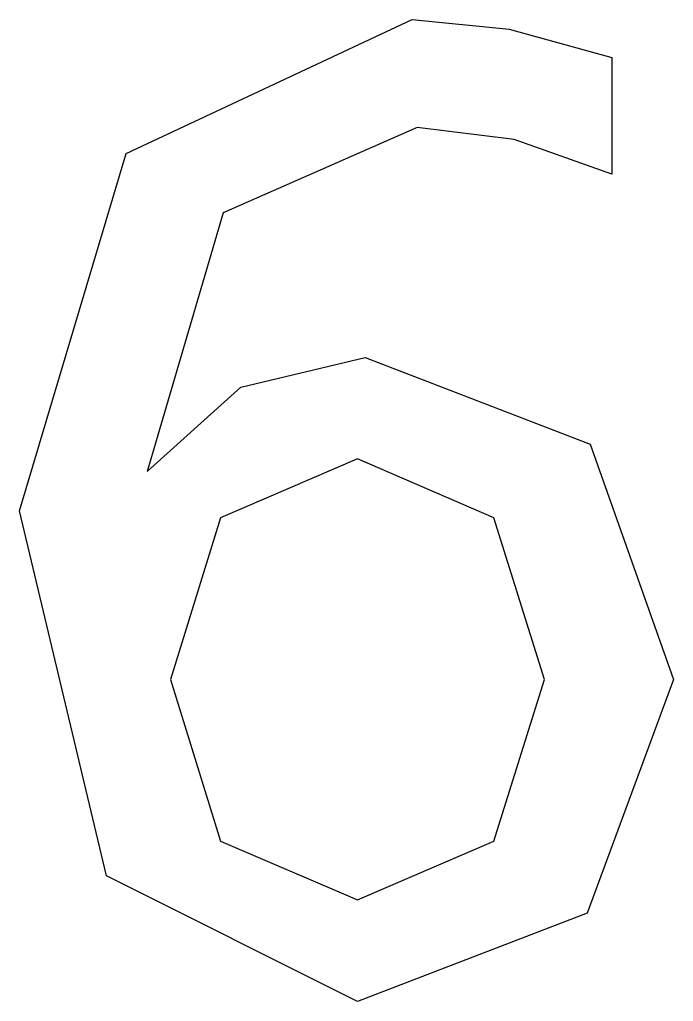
# Model space of a CAD drawing. Extents: x -2.62 to 3.06, y -4.13 to 4.4.
import ezdxf

# ---------------------------------------------------------------- set-up
doc = ezdxf.new("R2010")
doc.units = 0
doc.layers.get('0').update_dxf_attribs({"linetype": 'CONTINUOUS'})

msp = doc.modelspace()

# ---------------------------------------------------------------- linework, layer by layer
at = {"color": 7}
for points in [[(2.526896, 4.072952), (2.526896, 3.058716), (1.678023, 3.361885), (0.834664, 3.466615), (-0.852054, 2.722474), (-1.513513, 0.473515), (-0.697715, 1.206633), (0.382668, 1.465704), (2.339481, 0.71054), (3.061575, -1.334471), (2.311922, -3.368455), (0.316521, -4.134643), (-1.86629, -3.043239), (-2.621455, 0.131761), (-1.695413, 3.240617), (0.790567, 4.40368), (1.633926, 4.320997), (2.526896, 4.072952)], [(0.316521, 0.58376), (-0.874104, 0.071128), (-1.309562, -1.334471), (-0.874104, -2.74007), (0.316521, -3.252699), (1.501634, -2.74007), (1.942606, -1.334471), (1.501634, 0.071128), (0.316521, 0.58376)]]:
    msp.add_lwpolyline(points, dxfattribs=at)

doc.saveas('drawing.dxf')
